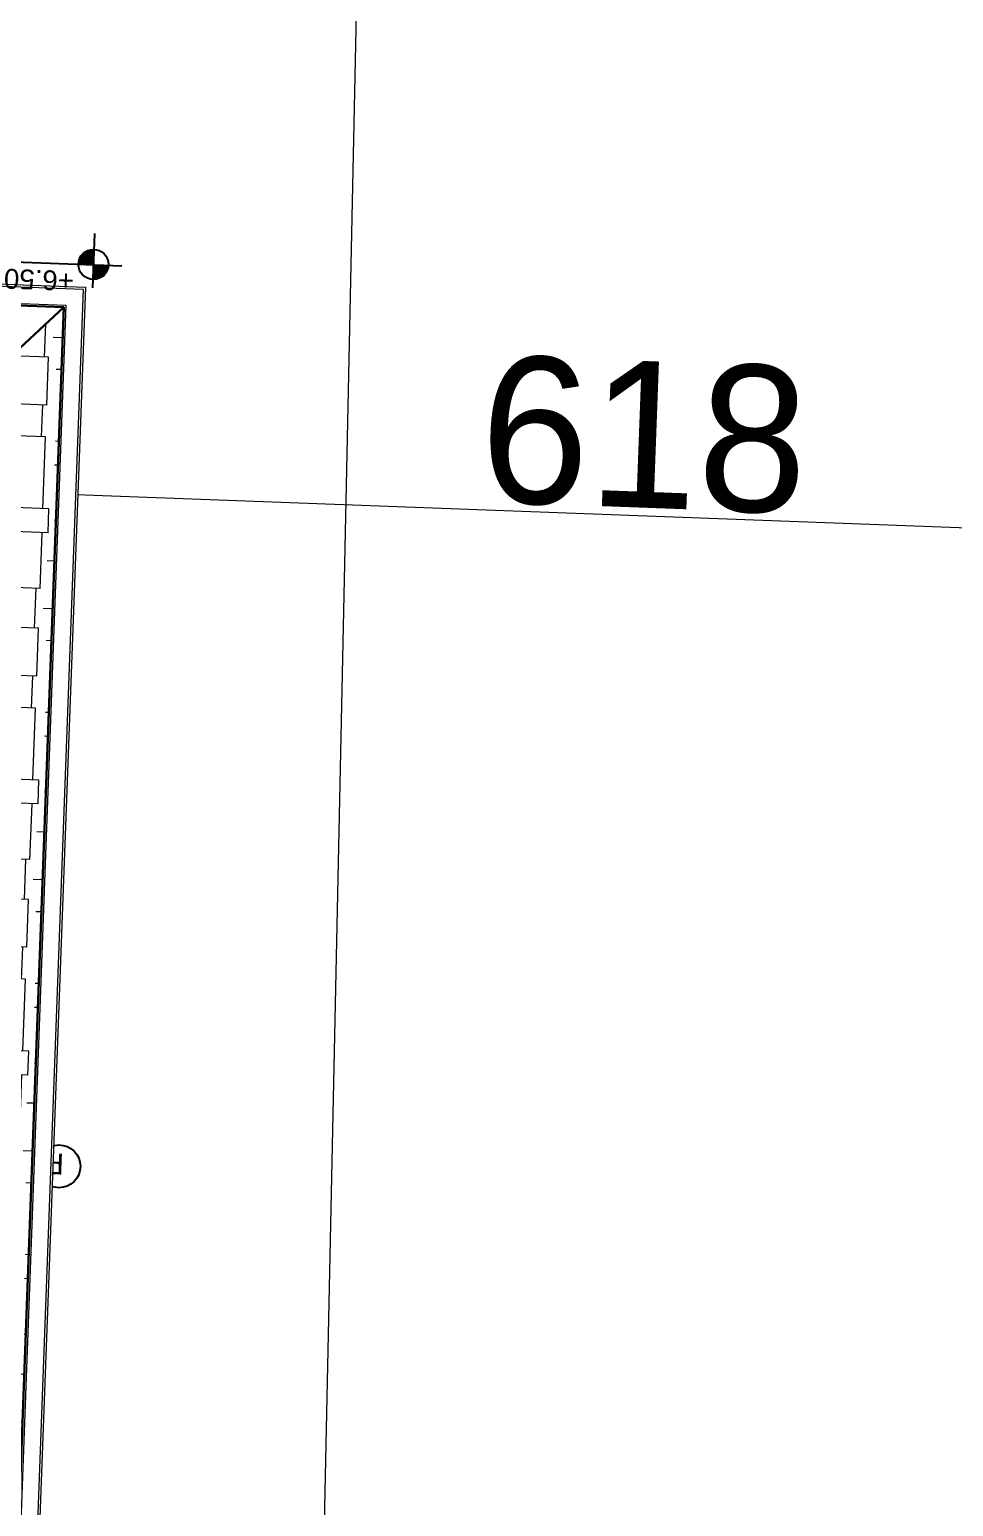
# Model space of a CAD drawing. Header units: centimetres. Extents: x 63871 to 181827, y -95930 to 42199.
# Drawn here: x 171908 to 172349, y 21390 to 22096 of the extents above; entities that cross this region are included whole.
import ezdxf

# ---------------------------------------------------------------- set-up
doc = ezdxf.new("R2010")
doc.units = ezdxf.units.CM
for name, color, linetype, lineweight in [('ARA SINIRLAR', 225, 'Continuous', 15), ('OLUK', 222, 'Continuous', 15), ('Çatı', 144, 'Continuous', 30)]:
    doc.layers.add(name, color=color, linetype=linetype, lineweight=lineweight)
for name, color, linetype in [('Bitirme - Duvar', 7, 'Continuous'), ('Dıış Ölçü', 140, 'Continuous'), ('KOT', 171, 'Continuous')]:
    doc.layers.add(name, color=color, linetype=linetype)
doc.styles.add('Arial_1', font='Arial.ttf', dxfattribs={"height": 300})
doc.styles.add('OLUŞTURULMUŞ_STİL_1', font='Arial.ttf')
doc.styles.add('RomanS', font='')
doc.styles.get('RomanS').set_extended_font_data('Stylus BT')
doc.dimstyles.new('BÖYÜK', dxfattribs={"dimtxt": 70, "dimasz": 5, "dimexe": 5, "dimexo": 5, "dimgap": 2, "dimtad": 3, "dimdec": 0, "dimzin": 0, "dimdsep": 46, "dimtxsty": 'RomanS', "dimblk": 'DOT', "dimcen": 5, "dimadec": 0, "dimazin": 0, "dimtfac": 1, "dimtdec": 0, "dimtix": 1, "dimtofl": 0, "dimtmove": 1, "dimatfit": 0, "dimldrblk": 'DOT', "dimfxl": 10, "dimfxlon": 1, "dimtolj": 1, "dimtzin": 0, "dimarcsym": 0})

# ---------------------------------------------------------------- blocks, each defined once
blk = doc.blocks.new('HRD')
at = {"layer": 'Bitirme - Duvar', "color": 161, "linetype": 'Continuous', "lineweight": 25}
blk.add_line((153786.93, 35737.48), (153834.43, 35737.48), dxfattribs=at)
blk.add_circle((153776.71, 35737.48), 10.23, dxfattribs=at)
at = {"layer": 'Bitirme - Duvar', "linetype": 'Continuous', "insert": (153774.38, 35731.36), "char_height": 10, "attachment_point": 7, "style": 'OLUŞTURULMUŞ_STİL_1'}
blk.add_mtext('\\A1;P', dxfattribs=at)
blk = doc.blocks.new('_Dot')
at = {"color": 0, "linetype": 'ByBlock', "lineweight": -2}
blk.add_line((-0.5, 0), (-1, 0), dxfattribs=at)
at = {"color": 0, "linetype": 'ByBlock', "const_width": 0.5}
blk.add_lwpolyline([(-0.25, 0, 1), (0.25, 0, 1)], format="xyb", close=True, dxfattribs=at)
blk = doc.blocks.new('*D469')
at = {"layer": 'Defpoints', "color": 0, "transparency": 16777216}
for p in [(-6061.34, 6939.13), (-5443.2, 6921.99), (-5443.41, 6916.18)]:
    blk.add_point(p, dxfattribs=at)
at = {"layer": 'Dıış Ölçü', "color": 0, "lineweight": -2, "transparency": 16777216}
for p, q in [((-6061.15, 6944.13), (-6060.93, 6949.93)), ((-6056.12, 6944.75), (-5448.19, 6922.17)), ((-5443.23, 6921.18), (-5443.01, 6926.98))]:
    blk.add_line(p, q, dxfattribs=at)
at = {"layer": 'Dıış Ölçü', "color": 0, "lineweight": -2, "transparency": 16777216, "xscale": 5, "yscale": 5, "zscale": 5}
for p, rotation in [((-6061.12, 6944.93), 177.8731903117563), ((-5443.2, 6921.99), 357.8731903117563)]:
    blk.add_blockref('_Dot', p, dxfattribs=dict(at, rotation=rotation))
at = {"layer": 'Dıış Ölçü', "color": 0, "transparency": 16777216, "insert": (-5750.74, 6971.74), "char_height": 70, "attachment_point": 5, "rotation": 357.87319, "style": 'RomanS'}
blk.add_mtext('\\A1;618', dxfattribs=at)
blk = doc.blocks.new('çatı planı')
blk.add_wipeout([(-680, -1060), (-680, 0), (0, 0), (0, -1125), (-340, -1125), (-340, -1060)]).dxf.layer = 'OLUK'
at = {"layer": 'KOT'}
h = blk.add_hatch(color=256, dxfattribs=at)
h.dxf.hatch_style = 1
h.paths.add_polyline_path([(-683.39, -1064.2, 0.402561), (-690.55, -1071.08), (-683.39, -1071.08)])
h = blk.add_hatch(color=256, dxfattribs=at)
h.dxf.hatch_style = 1
h.paths.add_polyline_path([(-676.23, -1070.95, 0.009987), (-676.23, -1070.66), (-683.39, -1070.66), (-683.39, -1078.12, 0.414214)])
at = {"layer": 'Çatı', "lineweight": 15}
h = blk.add_hatch(dxfattribs=at)
h.set_pattern_fill('AR-RSHKE', color=251, scale=0.15, angle=270)
h.set_pattern_definition([(270, (-196861.627, -36377.483), (45.72, -97.155), [22.86, -19.05, 26.67, -11.43, 34.29, -15.24]), (270, (-196859.72, -36400.343), (45.72, -97.155), [19.05, -72.39, 15.24, -22.86]), (270, (-196864.484, -36446.063), (45.72, -97.155), [11.43, -118.11]), (0, (-196861.627, -36377.483), (45.72, 32.385), [43.815, -139.065]), (0, (-196861.627, -36400.343), (45.72, 32.385), [42.8625, -140.0175]), (0, (-196861.627, -36419.393), (45.72, 32.385), [40.005, -142.875]), (0, (-196864.484, -36446.063), (45.72, 32.385), [43.815, -139.065]), (0, (-196864.484, -36457.493), (45.72, 32.385), [43.815, -139.065]), (0, (-196861.627, -36491.783), (45.72, 32.385), [41.91, -140.97])])
h.paths.add_polyline_path([(-340, -340), (-670, -340), (-670, -1050), (-340, -720)])
h.paths.add_polyline_path([(-554.79, -586.74), (-554.79, -524.95), (-462.64, -524.95), (-462.64, -586.74)], flags=16)
h.paths.add_polyline_path([(-438.13, -595), (-438.13, -505), (-358.13, -505), (-358.13, -595)], flags=16)
h.paths.add_polyline_path([(-435.13, -592), (-435.13, -508), (-361.13, -508), (-361.13, -592)], flags=0)
h.paths.add_polyline_path([(-575, -509.93), (-635, -509.93), (-635, -464.95), (-575, -464.95)], flags=16)
h.paths.add_polyline_path([(-590, -495), (-620, -494.93), (-620, -479.88), (-590, -479.95)], flags=0)
h.paths.add_polyline_path([(-605, -487.43, -1), (-620, -487.43, -1), (-605, -487.43, -1), (-590, -487.43, -1)], flags=0)
h.paths.add_polyline_path([(-540.96, -552.31), (-463.64, -552.31), (-463.64, -528.57), (-540.96, -528.57)], flags=8)
h.paths.add_polyline_path([(-428.72, -520.12), (-364.78, -520.12), (-364.78, -508.56), (-428.72, -508.56)], flags=8)
h = blk.add_hatch(dxfattribs=at)
h.set_pattern_fill('AR-RSHKE', color=251, scale=0.15)
h.set_pattern_definition([(0, (-196861.627, -36377.483), (97.155, 45.72), [22.86, -19.05, 26.67, -11.43, 34.29, -15.24]), (0, (-196838.767, -36375.58), (97.155, 45.72), [19.05, -72.39, 15.24, -22.86]), (0, (-196793.047, -36380.34), (97.155, 45.72), [11.43, -118.11]), (90, (-196861.627, -36377.483), (-32.385, 45.72), [43.815, -139.065]), (90, (-196838.767, -36377.483), (-32.385, 45.72), [42.8625, -140.0175]), (90, (-196819.717, -36377.483), (-32.385, 45.72), [40.005, -142.875]), (90, (-196793.047, -36380.34), (-32.385, 45.72), [43.815, -139.065]), (90, (-196781.617, -36380.34), (-32.385, 45.72), [43.815, -139.065]), (90, (-196747.327, -36377.483), (-32.385, 45.72), [41.91, -140.97])])
h.paths.add_polyline_path([(-170, -890), (-340, -720), (-670, -1050), (-330, -1050)])
h.paths.add_polyline_path([(-267.06, -910.01), (-267.06, -954.99), (-327.06, -954.99), (-327.06, -910.01)], flags=16)
h.paths.add_polyline_path([(-280, -925.01), (-280, -940.07), (-310, -940), (-310, -924.95)], flags=0)
h.paths.add_polyline_path([(-280, -932.5, -1), (-295, -932.5, -1), (-310, -932.5, -1), (-295, -932.5, -1)], flags=0)
h.paths.add_polyline_path([(-311.07, -879.18), (-372.85, -879.18), (-372.85, -787.02), (-311.07, -787.02)], flags=16)
h.paths.add_polyline_path([(-345.5, -865.35), (-345.5, -788.02), (-369.24, -788.02), (-369.24, -865.35)], flags=8)
h.paths.add_polyline_path([(-637.61, -1017.24), (-596.53, -1017.27), (-596.52, -1002.03), (-637.6, -1002)], flags=25)
at = {"layer": 'KOT'}
for p, q in [((-683.39, -1085.75), (-683.39, -1059.69)), ((-697.04, -1070.66), (-630.22, -1070.66))]:
    blk.add_line(p, q, dxfattribs=at)
blk.add_circle((-683.39, -1070.95), 7.17, dxfattribs=at)
at = {"layer": 'OLUK'}
for points in [[(-340, -1125), (-340, -1060), (-680, -1060), (-680, 0), (0, 0), (0, -1125)], [(-339, -1124), (-339, -1059), (-679, -1059), (-679, -1), (-1, -1), (-1, -1124)], [(-331, -1116), (-331, -1051), (-671, -1051), (-671, -9), (-9, -9), (-9, -1116)]]:
    blk.add_lwpolyline(points, close=True, dxfattribs=at)
at = {"layer": 'Çatı'}
blk.add_line((-340, -720), (-670, -1050), dxfattribs=at)
blk.add_lwpolyline([(-330, -1115), (-330, -1050), (-670, -1050), (-670, -10), (-10, -10), (-10, -1115)], close=True, dxfattribs=at)
at = {"layer": 'KOT', "insert": (-657.67, -1057.87), "char_height": 9.45, "width": 57.6964, "attachment_point": 2, "line_spacing_factor": 0.941778, "style": 'Arial_1'}
blk.add_mtext('+6.50', dxfattribs=at)
blk = doc.blocks.new('VAZİYET PLANI')
at = {"layer": 'ARA SINIRLAR'}
blk.add_line((-5884.23, 7366.23), (-5915.3, 5896.98), dxfattribs=at)
at = {"rotation": 177.873189238168}
blk.add_blockref('HRD', (148966.91, 36628.76), dxfattribs=at)
at = {"layer": 'Dıış Ölçü'}
dim = blk.add_aligned_dim(p1=(-6061.34, 6939.13), p2=(-5443.41, 6916.18), distance=5.81, dimstyle='BÖYÜK', dxfattribs=at)
dim.commit()
dim.dimension.update_dxf_attribs({"geometry": '*D469', "text_midpoint": (-5750.74, 6971.74)})
at = {"layer": 'OLUK', "rotation": 177.8731895439683}
blk.add_blockref('çatı planı', (-6736.34, 6008.54), dxfattribs=at)

msp = doc.modelspace()

# ---------------------------------------------------------------- block references
at = {"layer": 'OLUK'}
msp.add_blockref('VAZİYET PLANI', (177951.86, 14930.11), dxfattribs=at)

doc.saveas('drawing.dxf')
